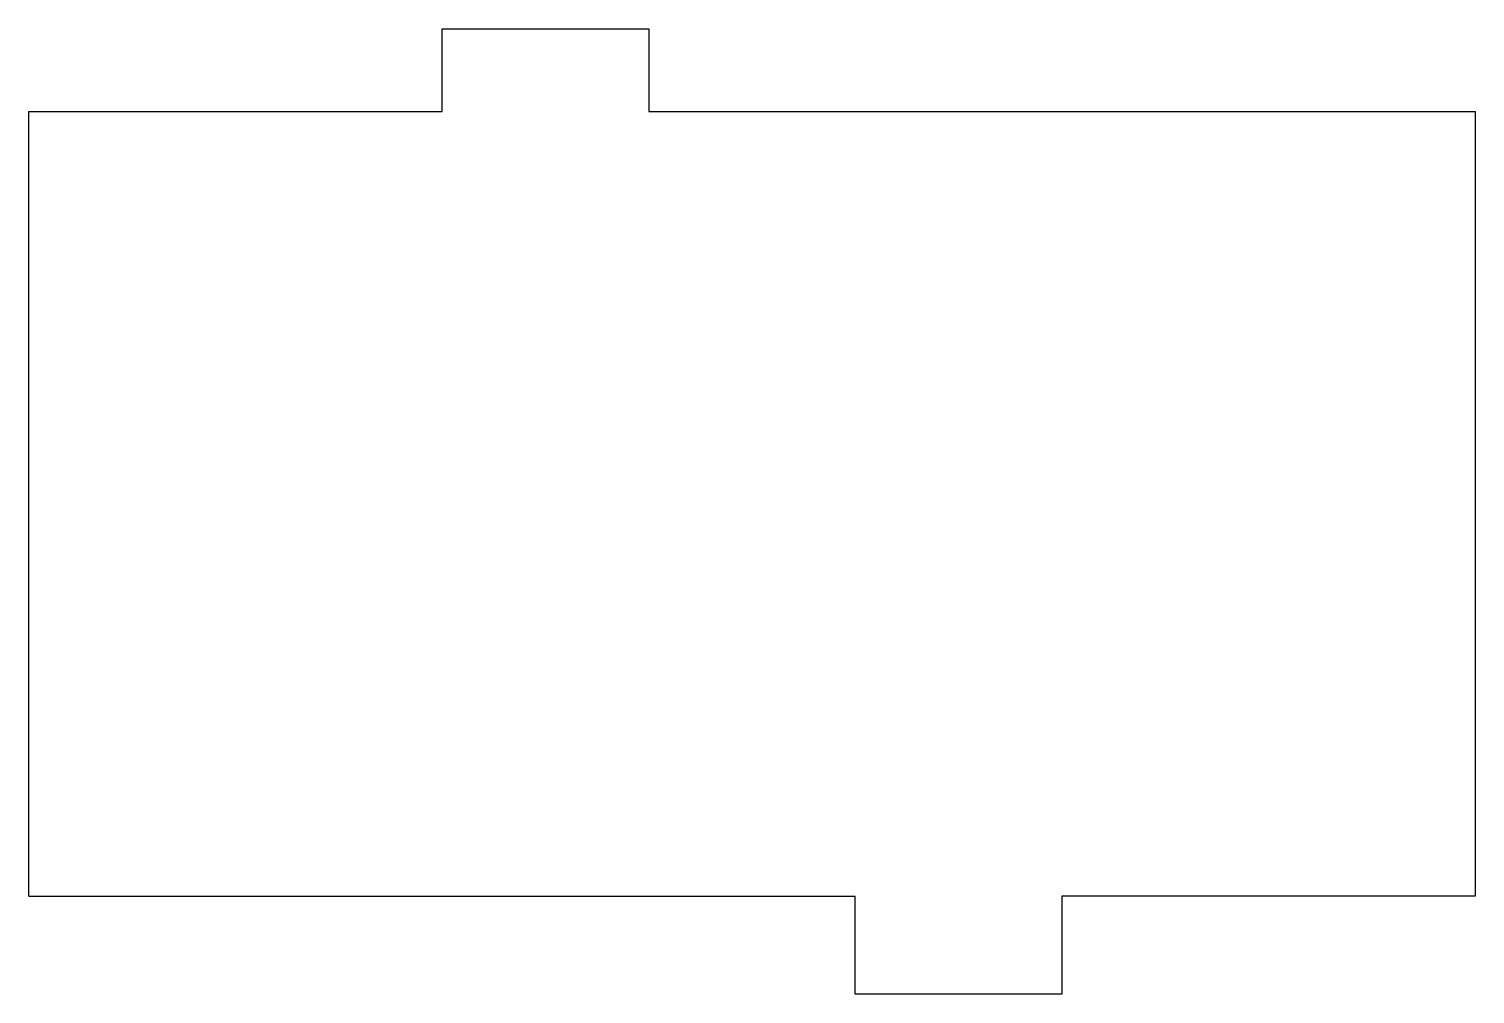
# Model space of a CAD drawing. Header units: millimetres. Extents: x 90 to 230, y -169 to -76.
import ezdxf

# ---------------------------------------------------------------- set-up
doc = ezdxf.new("R2010")
doc.units = ezdxf.units.MM

msp = doc.modelspace()

# ---------------------------------------------------------------- linework, layer by layer
for p, q in [((130, -83.5), (130, -75.5)), ((130, -75.5), (150, -75.5)), ((150, -75.5), (150, -83.5)), ((90, -159.5), (90, -83.5)), ((90, -83.5), (130, -83.5)), ((150, -83.5), (230, -83.5)), ((230, -83.5), (230, -159.5)), ((90, -159.5), (170, -159.5)), ((170, -169), (170, -159.5)), ((230, -159.5), (190, -159.5)), ((190, -159.5), (190, -169)), ((190, -169), (170, -169))]:
    msp.add_line(p, q)

doc.saveas('drawing.dxf')
